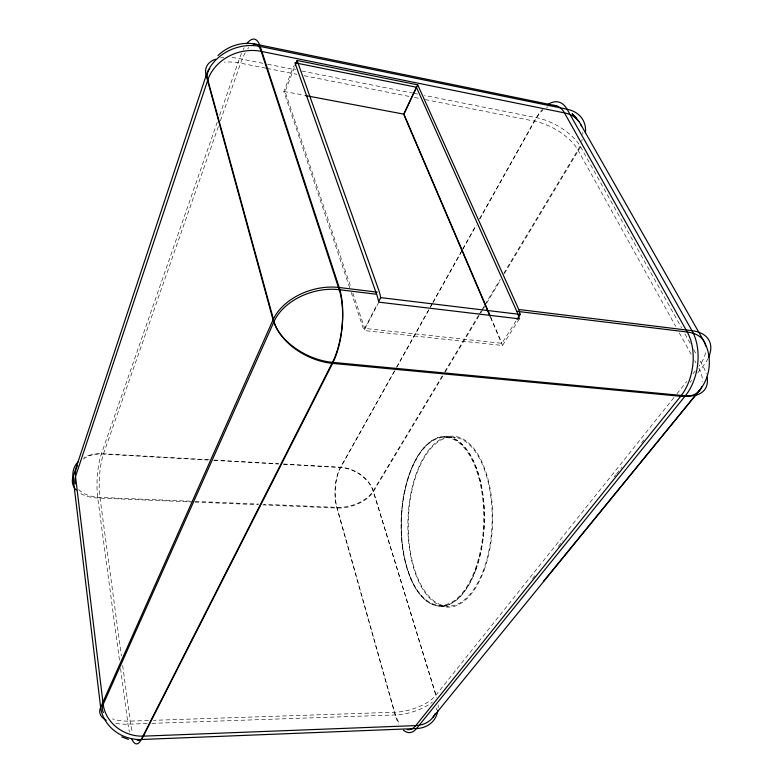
<?xml version="1.0" encoding="UTF-8"?>
<svg xmlns="http://www.w3.org/2000/svg" width="783" height="783" viewBox="0 0 783 783"><rect width="100%" height="100%" fill="white"/><g stroke="black" fill="none" stroke-linecap="round" stroke-linejoin="round"><path stroke-width="0.59" stroke-dasharray="3.92 2.94" d="M217.253 122.148L101.35 453.993A31.897 7.752 -86.7 0 0 97.748 498.017L119.437 660.108M219.661 115.277L239.441 58.647A44.328 13.575 -81.1 0 1 241.732 52.784M218.388 126.562L103.513 453.778A31.604 7.722 -86.7 0 0 99.95 497.401L121.365 655.811M220.415 120.797L240.645 63.188A43.74 13.458 -81.2 0 1 245.285 52.618M349.698 287.841L283.867 91.464L293.654 66.095M294.379 67.475L285.071 91.552L350.892 287.341M516.036 320.961L501.923 343.316L364.702 328.429L377.073 304.587M519.364 318.857L502.51 345.479L364.026 330.573L378.766 302.16M394.231 371.387L340.566 467.236A29.049 12.225 -87.2 0 0 336.944 507.364L394.632 712.256A33.532 15.259 87.7 0 0 399.79 723.844M396.609 367.129L430.004 307.494M430.601 306.427L432.392 303.227M432.989 302.169L462.205 249.983M462.802 248.916L475.917 225.484M479.499 219.103L534.358 121.12A39.121 20.152 -77 0 1 542.903 110.139M394.945 370.486L340.585 467.549A29.294 12.332 -87.3 0 0 336.935 508.02L395.18 714.957A33.875 15.425 87.6 0 0 398.762 724.03M396.727 367.305L432.392 303.638M432.989 302.571L462.205 250.413M462.792 249.356L476.338 225.181M479.862 218.878L536.531 117.695A39.59 20.427 -76.8 0 1 542.502 109.228M442.238 375.918L373.139 491A29.01 16.688 -16.3 0 1 336.944 507.364L263.646 504.281M444.744 371.739L478.667 315.246M479.294 314.198L481.183 311.057M481.809 310.009L484.315 305.83M484.951 304.783L500.024 279.668M503.792 273.394L577.913 149.944A39.121 27.483 -31.4 0 0 580.281 145.325M442.777 376.134L373.442 491.518A29.265 16.815 -16.3 0 1 336.935 508.02L262.814 504.918M445.292 371.954L482.817 309.51M483.434 308.482L485.9 304.381M486.517 303.364L500.699 279.766M504.428 273.551L580.585 146.822A38.298 17.715 29.3 0 0 536.531 117.695L424.445 95.418M673.869 397.607L435.867 695.206A32.769 14.358 -16.3 0 1 394.632 712.256L153.341 720.331M676.913 393.79L686.838 381.39M692.935 373.765L695.226 370.897M532.509 578.588L534.76 575.779M558.328 546.426L562.899 540.74M614.254 476.778L615.771 474.889M616.524 473.95L621.81 467.373M641.551 442.786L643.832 439.938M690.126 382.29L691.643 380.401M697.702 372.855L702.997 366.258A46.628 25.966 -26.6 0 0 707.901 358.741M147.135 723.512L128.001 724.167A37.153 17.206 -10.6 0 1 114.426 723.14M151.922 723.345L395.18 714.957A33.092 14.446 -16.3 0 0 432.422 702.038M148.467 720.497L130.193 721.104A36.742 17.079 -10.7 0 1 112.468 718.882M440.751 606.15L448.385 606.189M190.347 501.208L99.95 497.401A32.132 19.409 -8.2 0 1 78.388 489.258M195.231 501.414L258.762 504.076M193.744 502.03L97.748 498.017A32.436 19.585 -8.2 0 1 79.269 492.644M194.918 502.079L258.047 504.722M209.276 459.787L103.513 453.778A31.986 23.823 17.8 0 0 83.272 459.083M214.141 460.061L278.562 463.712M283.426 463.996L340.566 467.236A29.02 20.387 30.1 0 1 373.139 491L435.867 695.206A33.287 25.614 40.8 0 1 436.444 697.359M207.945 460.032L101.35 453.993A32.299 24.067 17.7 0 0 84.045 457.38M213.857 460.365L278.631 464.035M283.505 464.309L340.585 467.549A29.274 20.564 30.1 0 1 373.442 491.518L436.454 696.596M447.984 436.826A84.828 41.558 -88.2 0 1 475.741 569.544A84.828 41.558 -88.2 0 1 404.243 557.662A84.828 41.558 -88.2 0 1 447.984 436.826L455.54 437.354A84.584 41.91 -88.3 0 1 483.62 569.73A84.584 41.91 -88.3 0 1 411.515 557.819A84.584 41.91 -88.3 0 1 455.54 437.354M283.867 91.464L304.46 95.242M265.819 68.15L240.645 63.188A42.908 21.718 22.7 0 0 224.31 62.209M267.013 68.395L296.982 74.307M304.176 75.726L409.675 96.534M414.471 97.474L420.471 98.658M425.267 99.607L534.358 121.12A37.868 17.608 29.3 0 1 577.913 149.944L675.749 326.442M262.922 63.315L239.441 58.647A43.466 21.904 22.7 0 0 230.496 57.482M267.62 64.245L295.945 69.873M301.856 71.047L412.553 93.05M413.737 93.294L418.494 94.234M580.585 146.822L681.513 327.734M684.998 333.979L690.224 343.346M693.709 349.59L696.606 354.797M700.1 361.051L702.997 366.258A45.845 24.214 34.9 0 1 706.335 373.99M679.301 332.853L691.751 355.316M694.717 360.669L695.901 362.803M490.657 316.968L501.923 343.316M490.52 317.418L502.51 345.479M352.8 293.028L364.702 328.429M351.244 292.46L364.026 330.573M122.667 665.481L130.193 721.104A36.918 9.866 -89.5 0 0 132.386 731.704M120.562 668.565L128.001 724.167A37.339 9.915 -89.5 0 0 129.42 731.968M243.19 49.662A44.328 13.575 -81.1 0 1 244.198 47.783M220.493 57.942A43.466 21.904 22.7 0 1 223.899 57.521M438.128 704.857A33.63 25.898 41 0 1 438.147 707.832M582.767 132.356A39.121 27.483 -31.4 0 1 582.806 134.353M582.2 139.403A39.121 27.483 -31.4 0 1 581.691 141.42M698.788 368.039A45.228 23.979 34.8 0 1 702.566 381.468M705.522 352.712A45.972 25.653 -26.5 0 1 698.984 366.18M436.894 707.881A33.287 25.614 40.8 0 1 436.493 709.848M546.505 107.525A39.121 20.152 -77 0 1 547.983 106.762M247.712 48.83A43.74 13.458 -81.2 0 1 248.72 47.577M475.917 569.554A84.828 41.568 -88.2 0 0 448.16 436.836A84.828 41.568 -88.2 0 0 404.41 557.672A84.828 41.568 -88.2 0 0 475.917 569.554M484.06 570.22A85.523 42.37 -88.3 0 0 455.628 436.434A85.523 42.37 -88.3 0 0 411.163 558.289A85.523 42.37 -88.3 0 0 484.06 570.22M475.281 569.133A84.055 41.176 -88.2 0 0 447.827 437.589A84.055 41.176 -88.2 0 0 404.459 557.281A84.055 41.176 -88.2 0 0 475.281 569.133"/><path stroke-width="1.17" d="M295.054 65.723L297.09 60.457L417.731 84.858L517.592 306.867A43.75 22.776 -82.9 0 1 520.166 314.423L517.064 319.327M416.409 87.226L516.741 311.301A47.783 24.831 -83.1 0 1 519.364 318.857L378.766 302.16A50.327 21.082 -83.8 0 0 376.633 294.261L294.937 62.787L416.409 87.226L403.685 114.249L490.041 316.303M490.187 315.872L403.93 114.161L417.731 84.858M378.874 301.112L380.685 297.618A46.07 19.369 -83.6 0 0 378.6 289.72L297.09 60.457M432.696 717.59L700.668 388.945C710.661 375.527 712.246 356.578 704.24 341.819L580.477 123.978M543.373 581.485L700.668 388.945M217.968 55.544C227.618 46.246 241.37 41.509 254.69 44.005M380.685 297.618L520.166 314.423M377.23 292.157L339.196 287.508A51.609 35.127 -17.1 0 0 273.061 319.836L100.635 707.343A37.153 17.206 -10.6 0 0 106.312 720.34M519.354 309.559L691.986 330.68A46.628 25.966 -26.6 0 1 708.409 357.665M376.633 294.261L339.176 289.71A50.836 34.54 -17.1 0 0 274.05 321.519L103.19 704.367A36.742 17.079 -10.7 0 0 103.464 712.559M516.741 311.301L687.22 332.021A45.972 25.653 -26.5 0 1 705.659 346.066M305.439 95.565L403.93 114.161M556.547 105.862L256.051 44.249M121.737 736.901L128.343 739.397M578.96 121.561L572.314 113.897L575.916 117.665M572.314 113.897L577.12 119.388M246.772 43.789A44.328 13.575 -81.1 0 1 260.201 46.451L567.088 109.228A39.59 27.826 -31.6 0 1 585.469 132.748M437.912 710.24A33.63 25.898 41 0 1 416.536 728.523A33.875 15.425 87.6 0 1 403.49 730.177M131.818 739.211A37.339 9.915 -89.5 0 0 141.283 739.495L416.536 728.523L685.34 395.806A45.845 24.214 34.9 0 0 707.078 377.152M215.442 59.234A43.466 21.904 22.7 0 0 206.154 75.452L73.015 476.964L100.635 707.343A36.507 31.888 22.6 0 0 141.283 739.495L332.501 362.353A51.786 20.28 -84 0 0 339.196 287.508L260.201 46.451A42.859 36.067 -17.7 0 0 206.154 75.452L273.061 319.836A51.658 32.172 26.1 0 0 332.501 362.353L685.34 395.806A45.287 29.225 -81.7 0 0 691.986 330.68L567.088 109.228A39.59 20.427 -76.8 0 0 547.855 104.521M76.196 490.06A32.436 19.585 -8.2 0 1 73.015 476.964A32.299 24.067 17.7 0 1 78.515 461.373M253.252 44.22A43.74 13.458 -81.2 0 1 261.189 51.355L339.176 289.71A51.003 19.996 -84 0 1 332.579 363.4L143.406 736.147A36.918 9.866 -89.5 0 1 136.78 739.808M552.387 105.49A39.121 20.152 -77 0 1 564.474 112.889A39.121 27.483 -31.4 0 1 581.622 126.611M77.644 465.356A31.986 23.823 17.8 0 0 75.511 476.524A32.132 19.409 -8.2 0 0 75.295 483.914M209.834 68.581A42.908 21.718 22.7 0 0 207.818 79.944L75.511 476.524L103.19 704.367A36.126 31.467 22.8 0 0 143.406 736.147L415.763 725.596A33.287 25.614 40.8 0 0 435.172 713.558M407.277 729.55A33.532 15.259 87.7 0 0 415.763 725.596L680.681 396.276A45.228 23.979 34.8 0 0 701.725 386.655M680.681 396.276L332.579 363.4A50.885 31.731 26.2 0 1 274.05 321.519L207.818 79.944A42.321 35.499 -17.7 0 1 261.189 51.355L564.474 112.889L687.22 332.021A44.69 28.707 -81.8 0 1 680.681 396.276"/></g></svg>
